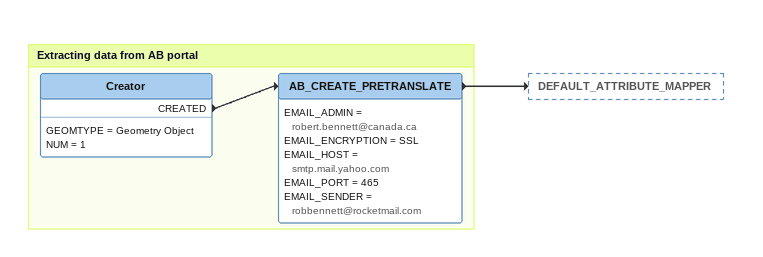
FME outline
Bookmark: Extracting data from AB portal
Creator
    GEOMTYPE = Geometry Object
    NUM = 1
    CREATED -> AB_CREATE_PRETRANSLATE
AB_CREATE_PRETRANSLATE
    EMAIL_ADMIN = robert.bennett@canada.ca
    EMAIL_ENCRYPTION = SSL
    EMAIL_HOST = smtp.mail.yahoo.com
    EMAIL_PORT = 465
    EMAIL_SENDER = robbennett@rocketmail.com
    -> DEFAULT_ATTRIBUTE_MAPPER
